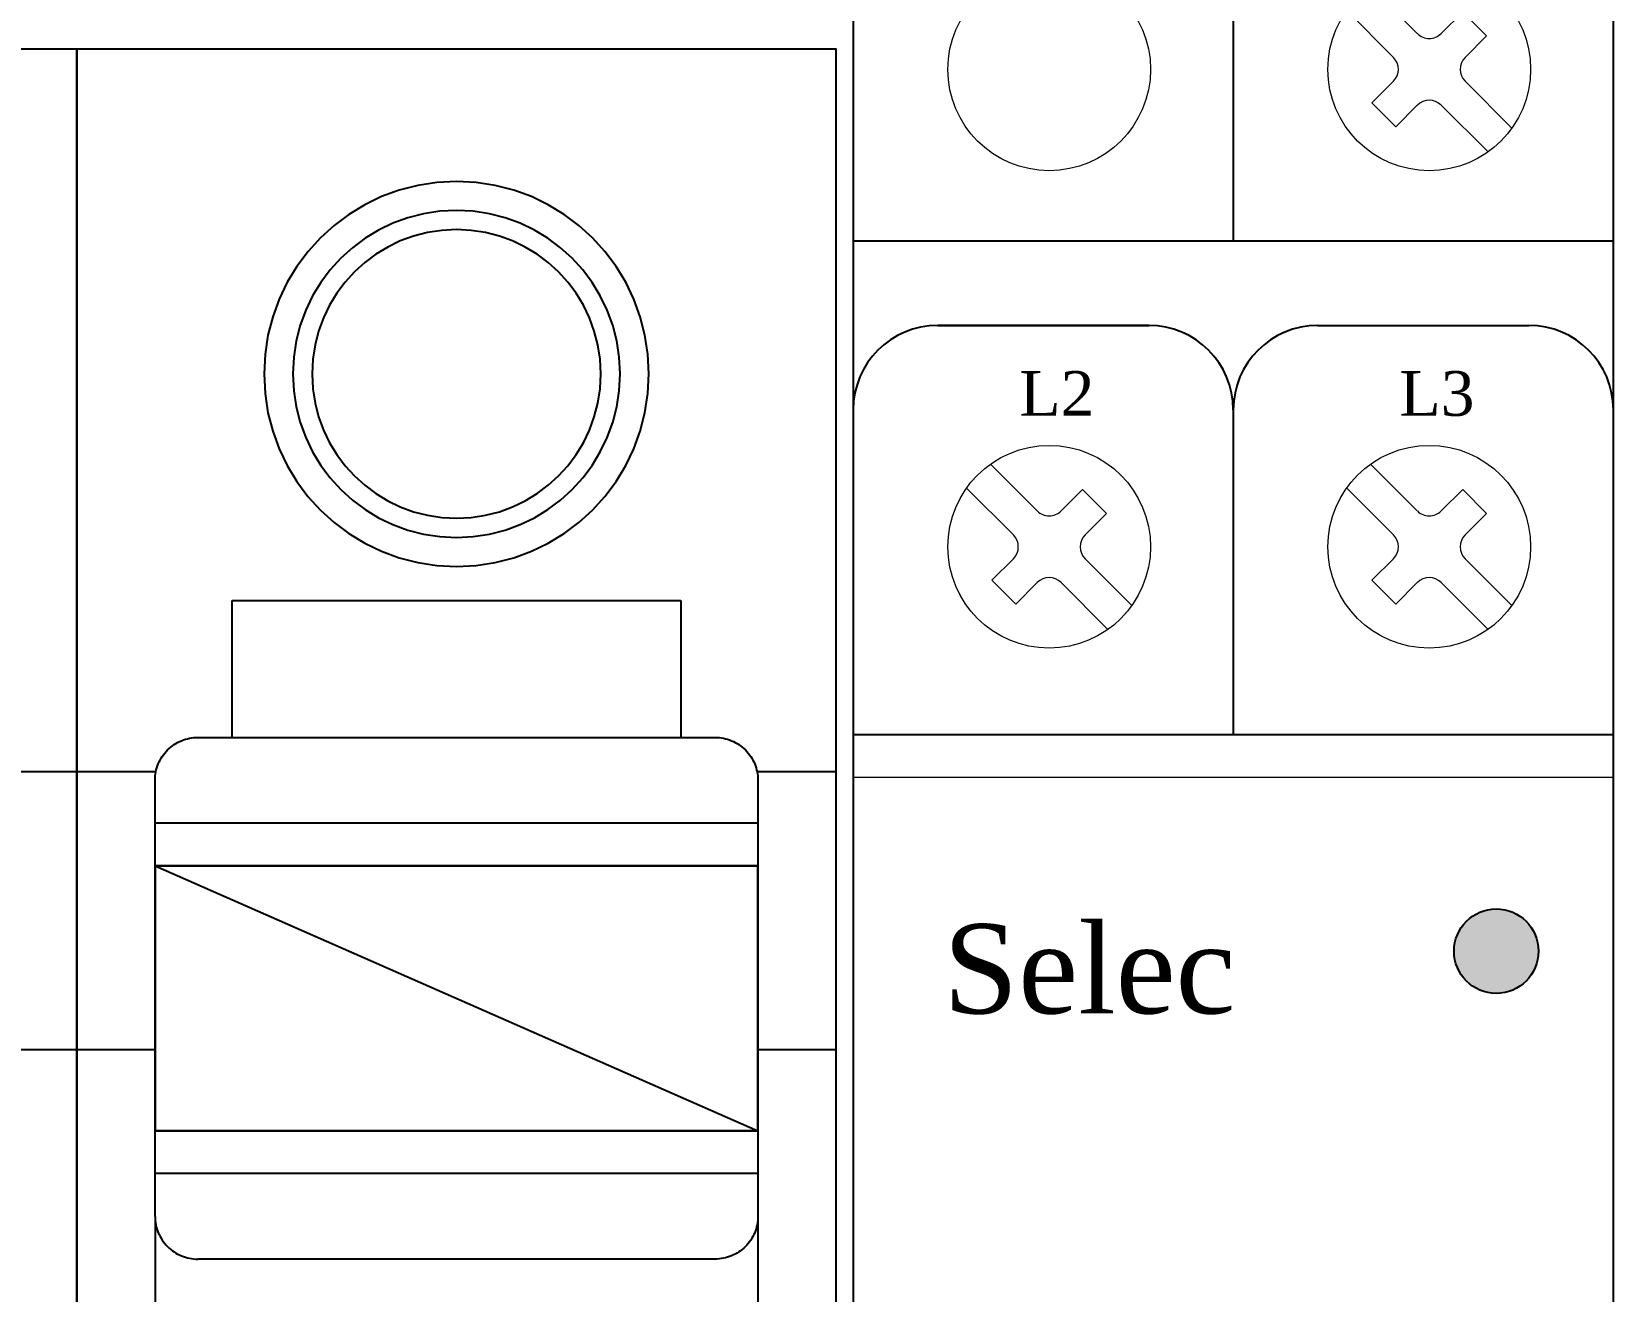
# Model space of a CAD drawing. Header units: millimetres. Extents: x -104279 to -34270, y 22549 to 46153.
# Drawn here: x -102933.73 to -102896.27, y 45372.19 to 45402.02 of the extents above; entities that cross this region are included whole.
import ezdxf

# ---------------------------------------------------------------- set-up
doc = ezdxf.new("R2010")
doc.units = ezdxf.units.MM
doc.header["$LTSCALE"] = 3
doc.layers.add('1-EMC-ACESS', color=4, linetype='Continuous')
doc.layers.add('hw_VTP', color=7, linetype='Continuous', lineweight=13)
doc.styles.add('Arial', font='arial.ttf')

# ---------------------------------------------------------------- blocks, each defined once
blk = doc.blocks.new('*U534')
h = blk.add_hatch(color=3)
edge = h.paths.add_edge_path()
edge.add_arc((6.227, 63.378), 1, 0, 360)
at = {"color": 40}
for p, q in [((0, 90), (0, 80.182)), ((-9, 80.195), (9, 80.195)), ((-7, 78.195), (-2, 78.195)), ((-2, 78.195), (-7, 78.195)), ((2, 78.195), (7, 78.195)), ((0, 76.195), (0, 68.5)), ((0, 76.195), (0, 68.5))]:
    blk.add_line(p, q, dxfattribs=at)
at = {"color": 2}
blk.add_line((-9, 76.195), (-9, 68.5), dxfattribs=at)
at = {"lineweight": 9}
blk.add_line((-9, 67.5), (9, 67.5), dxfattribs=at)
at = {"color": 40}
blk.add_lwpolyline([(9, 2), (9, 88, 0.414214), (7, 90), (-7, 90, 0.414214), (-9, 88), (-9, 2, 0.414214), (-7, 0), (7, 0, 0.414214)], format="xyb", close=True, dxfattribs=at)
at = {"color": 0}
blk.add_lwpolyline([(-9, 21.5), (9, 21.5), (9, 68.5), (-9, 68.5)], close=True, dxfattribs=at)
blk.add_circle((6.227, 63.378), 1, dxfattribs=at)
at = {"color": 40}
for centre, start, end in [((-7, 76.195), 90, 180), ((-2, 76.195), 0, 90), ((2, 76.195), 90, 180), ((7, 76.195), 0, 90)]:
    blk.add_arc(centre, 2, start, end, dxfattribs=at)
at = {"layer": 'hw_VTP'}
for p, q in [((4.358, 85.106), (3.251, 86.214)), ((3.793, 84.54), (2.685, 85.648)), ((4.924, 85.106), (5.433, 85.615)), ((5.999, 85.049), (5.433, 85.615)), ((5.49, 84.54), (5.999, 85.049)), ((3.284, 83.466), (3.793, 83.975)), ((6.597, 82.867), (5.49, 83.975)), ((3.849, 82.9), (3.284, 83.466)), ((3.849, 82.9), (4.358, 83.409)), ((6.032, 82.301), (4.924, 83.409)), ((-4.642, 73.801), (-5.749, 74.909)), ((4.358, 73.801), (3.251, 74.909)), ((-5.207, 73.236), (-6.315, 74.343)), ((-4.076, 73.801), (-3.567, 74.311)), ((-3.001, 73.745), (-3.567, 74.311)), ((3.793, 73.236), (2.685, 74.343)), ((4.924, 73.801), (5.433, 74.311)), ((5.999, 73.745), (5.433, 74.311)), ((-3.51, 73.236), (-3.001, 73.745)), ((5.49, 73.236), (5.999, 73.745)), ((-5.716, 72.161), (-5.207, 72.67)), ((-2.403, 71.562), (-3.51, 72.67)), ((3.284, 72.161), (3.793, 72.67)), ((6.597, 71.562), (5.49, 72.67)), ((-5.151, 71.595), (-5.716, 72.161)), ((-5.151, 71.595), (-4.642, 72.104)), ((-2.968, 70.997), (-4.076, 72.104)), ((3.849, 71.595), (3.284, 72.161)), ((3.849, 71.595), (4.358, 72.104)), ((6.032, 70.997), (4.924, 72.104))]:
    blk.add_line(p, q, dxfattribs=at)
for centre in [(-4.359, 84.258), (4.641, 84.258), (-4.359, 72.953), (4.641, 72.953)]:
    blk.add_circle(centre, 2.4, dxfattribs=at)
for centre, start, end in [((4.641, 85.389), 225, 315), ((3.51, 84.258), 315, 45), ((5.773, 84.258), 135, 225), ((4.641, 83.126), 45, 135), ((-4.359, 74.084), 225, 315), ((4.641, 74.084), 225, 315), ((-5.49, 72.953), 315, 45), ((-3.227, 72.953), 135, 225), ((3.51, 72.953), 315, 45), ((5.773, 72.953), 135, 225), ((-4.359, 71.822), 45, 135), ((4.641, 71.822), 45, 135)]:
    blk.add_arc(centre, 0.4, start, end, dxfattribs=at)
at = {"layer": '1-EMC-ACESS', "color": 1, "linetype": 'ByBlock', "lineweight": -2, "attachment_point": 2, "style": 'Arial'}
for s, insert, char_height, width in [('{\\fTimes New Roman|b0|i0|c0|p18;\\C7;L2}', (-4.176, 77.113), 1.0584, 16.21044), ('{\\fTimes New Roman|b0|i0|c0|p18;\\C7;L3}', (4.824, 77.113), 1.0584, 16.21044), ('{\\fTimes New Roman|b0|i0|c0|p18;\\C7;Selec}', (-3.409, 64.021), 2.1168, 32.42088)]:
    blk.add_mtext(s, dxfattribs=dict(at, insert=insert, char_height=char_height, width=width))
blk = doc.blocks.new('*U670')
for points in [[(-8.986, 0), (-8.986, 79.4816), (8.986, 79.4816), (8.986, 0), (-8.986, 0)], [(4.5563, 71.7865), (4.5563, 71.7865), (4.5327, 72.2525), (4.4637, 72.7049), (4.3513, 73.1416), (4.1982, 73.5601), (4.0062, 73.9585), (3.778, 74.3341), (3.5156, 74.6849), (3.2217, 75.0084), (2.898, 75.3026), (2.5473, 75.5649), (2.1716, 75.7931), (1.7734, 75.9849), (1.3547, 76.1382), (0.9182, 76.2504), (0.4657, 76.3194), (0, 76.3428), (0, 76.3428), (-0.466, 76.3194), (-0.9184, 76.2504), (-1.3551, 76.1382), (-1.7736, 75.9849), (-2.172, 75.7931), (-2.5476, 75.5649), (-2.8984, 75.3026), (-3.2218, 75.0084), (-3.516, 74.685), (-3.7783, 74.3342), (-4.0065, 73.9586), (-4.1983, 73.5602), (-4.3516, 73.1417), (-4.4638, 72.705), (-4.5329, 72.2526), (-4.5563, 71.7866), (-4.5563, 71.7866), (-4.5329, 71.3209), (-4.4639, 70.8684), (-4.3517, 70.4319), (-4.1984, 70.0132), (-4.0066, 69.615), (-3.7784, 69.2393), (-3.5161, 68.8886), (-3.2219, 68.5649), (-2.8984, 68.271), (-2.5476, 68.0086), (-2.172, 67.7804), (-1.7736, 67.5884), (-1.3551, 67.4353), (-0.9184, 67.3229), (-0.466, 67.2539), (0, 67.2303), (0, 67.2303), (0.4657, 67.2539), (0.9181, 67.3229), (1.3547, 67.4353), (1.7734, 67.5884), (2.1716, 67.7804), (2.5473, 68.0086), (2.898, 68.2709), (3.2217, 68.5648), (3.5156, 68.8885), (3.778, 69.2392), (4.0062, 69.6149), (4.1982, 70.0131), (4.3513, 70.4318), (4.4637, 70.8683), (4.5327, 71.3208), (4.5563, 71.7865)], [(3.8728, 71.7865), (3.8728, 71.7865), (3.8527, 72.1826), (3.7941, 72.5671), (3.6986, 72.9383), (3.5684, 73.2941), (3.4052, 73.6328), (3.2113, 73.952), (2.9883, 74.2502), (2.7384, 74.5251), (2.4633, 74.7751), (2.1651, 74.998), (1.8458, 75.1921), (1.5074, 75.3551), (1.1515, 75.4854), (0.7804, 75.5808), (0.3958, 75.6395), (0, 75.6594), (0, 75.6594), (-0.3961, 75.6395), (-0.7806, 75.5808), (-1.1518, 75.4854), (-1.5076, 75.3551), (-1.8463, 75.1921), (-2.1655, 74.998), (-2.4637, 74.7751), (-2.7386, 74.5251), (-2.9886, 74.2502), (-3.2115, 73.952), (-3.4056, 73.6328), (-3.5686, 73.2941), (-3.6989, 72.9383), (-3.7943, 72.5671), (-3.8529, 72.1826), (-3.8728, 71.7865), (-3.8728, 71.7865), (-3.8529, 71.3907), (-3.7943, 71.0061), (-3.6989, 70.635), (-3.5686, 70.2791), (-3.4056, 69.9407), (-3.2115, 69.6214), (-2.9886, 69.3232), (-2.7386, 69.0481), (-2.4637, 68.7982), (-2.1655, 68.5752), (-1.8463, 68.3813), (-1.5076, 68.2181), (-1.1518, 68.0879), (-0.7806, 67.9924), (-0.3961, 67.9338), (0, 67.9137), (0, 67.9137), (0.3958, 67.9338), (0.7804, 67.9924), (1.1515, 68.0879), (1.5074, 68.2181), (1.8458, 68.3813), (2.1651, 68.5752), (2.4633, 68.7982), (2.7384, 69.0481), (2.9883, 69.3232), (3.2113, 69.6214), (3.4052, 69.9407), (3.5684, 70.2791), (3.6986, 70.635), (3.7941, 71.0061), (3.8527, 71.3907), (3.8728, 71.7865)], [(3.4172, 71.7865), (3.4172, 71.7865), (3.3995, 72.1361), (3.3476, 72.4754), (3.2633, 72.8029), (3.1486, 73.1168), (3.0046, 73.4156), (2.8335, 73.6973), (2.6368, 73.9604), (2.4163, 74.2029), (2.1736, 74.4236), (1.9105, 74.6202), (1.6286, 74.7914), (1.33, 74.9352), (1.016, 75.0502), (0.6886, 75.1343), (0.3493, 75.1862), (0, 75.2037), (0, 75.2037), (-0.3496, 75.1862), (-0.6889, 75.1343), (-1.0164, 75.0502), (-1.3303, 74.9352), (-1.6291, 74.7914), (-1.9108, 74.6202), (-2.1739, 74.4236), (-2.4164, 74.2029), (-2.6371, 73.9604), (-2.8337, 73.6973), (-3.0049, 73.4156), (-3.1487, 73.1168), (-3.2637, 72.8029), (-3.3478, 72.4754), (-3.3997, 72.1361), (-3.4172, 71.7865), (-3.4172, 71.7865), (-3.3997, 71.4372), (-3.3478, 71.0979), (-3.2637, 70.7705), (-3.1487, 70.4565), (-3.0049, 70.1579), (-2.8337, 69.8761), (-2.6371, 69.613), (-2.4164, 69.3703), (-2.1739, 69.1498), (-1.9108, 68.9531), (-1.6291, 68.782), (-1.3303, 68.638), (-1.0164, 68.5233), (-0.6889, 68.439), (-0.3496, 68.3871), (0, 68.3694), (0, 68.3694), (0.3493, 68.3871), (0.6886, 68.439), (1.016, 68.5233), (1.33, 68.638), (1.6286, 68.782), (1.9105, 68.9531), (2.1736, 69.1498), (2.4163, 69.3703), (2.6368, 69.613), (2.8335, 69.8761), (3.0046, 70.1579), (3.1486, 70.4565), (3.2633, 70.7705), (3.3476, 71.0979), (3.3995, 71.4372), (3.4172, 71.7865)], [(-5.3156, 63.1802), (-5.3156, 66.4202)], [(-5.3156, 66.4202), (5.3157, 66.4202)], [(5.3157, 66.4202), (5.3157, 63.1802)], [(-7.1381, 60.1427), (-7.1381, 62.1677), (-7.1381, 62.1677), (-7.1369, 62.2181), (-7.1333, 62.268), (-7.1273, 62.3175), (-7.1186, 62.3663), (-7.1078, 62.4148), (-7.0945, 62.4624), (-7.079, 62.5093), (-7.0611, 62.5553), (-7.0412, 62.6006), (-7.019, 62.6447), (-6.9947, 62.6879), (-6.9681, 62.7296), (-6.9397, 62.7703), (-6.909, 62.8096), (-6.8764, 62.8475), (-6.8416, 62.8837), (-6.8416, 62.8837), (-6.8054, 62.9185), (-6.7675, 62.9511), (-6.7282, 62.9818), (-6.6875, 63.0102), (-6.6458, 63.0368), (-6.6026, 63.0611), (-6.5585, 63.0833), (-6.5132, 63.1032), (-6.4672, 63.1211), (-6.4203, 63.1366), (-6.3727, 63.1499), (-6.3242, 63.1607), (-6.2754, 63.1694), (-6.2259, 63.1754), (-6.176, 63.179), (-6.1256, 63.1802), (-5.3156, 63.1802), (5.3157, 63.1802), (6.1257, 63.1802), (6.1257, 63.1802), (6.1758, 63.179), (6.2257, 63.1754), (6.2751, 63.1694), (6.324, 63.1607), (6.3722, 63.1499), (6.4199, 63.1366), (6.4668, 63.1211), (6.513, 63.1032), (6.5581, 63.0833), (6.6022, 63.0611), (6.6452, 63.0368), (6.6872, 63.0102), (6.7277, 62.9818), (6.7672, 62.9511), (6.8051, 62.9185), (6.8416, 62.8837), (6.8416, 62.8837), (6.8761, 62.8475), (6.9087, 62.8096), (6.9392, 62.7703), (6.9679, 62.7296), (6.9943, 62.6879), (7.0187, 62.6447), (7.0409, 62.6006), (7.061, 62.5553), (7.0787, 62.5093), (7.0943, 62.4624), (7.1075, 62.4148), (7.1185, 62.3663), (7.1269, 62.3175), (7.1332, 62.268), (7.1368, 62.2181), (7.1382, 62.1677), (7.1382, 60.1427)], [(-8.986, 62.3702), (-7.1177, 62.3702)], [(7.1177, 62.3702), (8.986, 62.3702)], [(-7.1381, 61.1552), (7.1382, 61.1552)], [(-7.1381, 60.1427), (7.1382, 60.1427)], [(-7.1381, 53.8652), (-7.1381, 60.1427)], [(7.1382, 60.1427), (7.1382, 53.8652)], [(-8.986, 55.789), (-7.1177, 55.789)], [(7.1177, 55.789), (8.986, 55.789)], [(-7.1381, 51.8402), (-7.1381, 53.8652)], [(7.1382, 53.8652), (-7.1381, 53.8652)], [(7.1382, 53.8652), (7.1382, 51.8402), (7.1382, 51.8402), (7.1368, 51.7901), (7.1332, 51.7402), (7.1269, 51.6908), (7.1185, 51.6419), (7.1075, 51.5937), (7.0943, 51.546), (7.0787, 51.4991), (7.061, 51.4528), (7.0409, 51.4077), (7.0187, 51.3636), (6.9943, 51.3206), (6.9679, 51.2786), (6.9392, 51.2381), (6.9087, 51.1986), (6.8761, 51.1607), (6.8416, 51.1242), (6.8416, 51.1242), (6.8051, 51.0897), (6.7672, 51.0571), (6.7277, 51.0266), (6.6872, 50.9979), (6.6452, 50.9715), (6.6022, 50.9471), (6.5581, 50.9249), (6.513, 50.9048), (6.4668, 50.8871), (6.4199, 50.8716), (6.3722, 50.8584), (6.324, 50.8474), (6.2751, 50.839), (6.2257, 50.8327), (6.1758, 50.8291), (6.1257, 50.8277), (-6.1256, 50.8277)], [(7.1382, 52.8527), (-7.1381, 52.8527)], [(-7.1381, 51.8402), (-7.1381, 51.8402), (-7.1369, 51.7901), (-7.1333, 51.7402), (-7.1273, 51.6908), (-7.1186, 51.6419), (-7.1078, 51.5937), (-7.0945, 51.546), (-7.079, 51.4991), (-7.0611, 51.4528), (-7.0412, 51.4077), (-7.019, 51.3636), (-6.9947, 51.3206), (-6.9681, 51.2786), (-6.9397, 51.2381), (-6.909, 51.1986), (-6.8764, 51.1607), (-6.8416, 51.1242), (-6.8416, 51.1242), (-6.8054, 51.0897), (-6.7675, 51.0571), (-6.7282, 51.0266), (-6.6875, 50.9979), (-6.6458, 50.9715), (-6.6026, 50.9471), (-6.5585, 50.9249), (-6.5132, 50.9048), (-6.4672, 50.8871), (-6.4203, 50.8716), (-6.3727, 50.8584), (-6.3242, 50.8474), (-6.2754, 50.839), (-6.2259, 50.8327), (-6.176, 50.8291), (-6.1256, 50.8277)], [(-7.1381, 51.8402), (-7.1381, 20.4526)], [(7.1382, 51.8402), (7.1382, 20.4526)]]:
    blk.add_lwpolyline(points)
at = {"color": 144}
for points in [[(-7.1381, 60.1427), (7.1382, 60.1427)], [(-7.1381, 60.1427), (-7.1381, 60.1427)], [(-7.1381, 60.1427), (7.1382, 53.8652)], [(7.1382, 53.8652), (-7.1381, 53.8652), (-7.1381, 60.1427)], [(-7.1381, 60.1427), (7.1382, 53.8652)], [(7.1382, 53.8652), (7.1382, 60.1427), (-7.1381, 60.1427)], [(-7.1381, 60.1427), (7.1382, 60.1427)], [(-7.1381, 60.1427), (-7.1381, 53.8652)], [(7.1382, 60.1427), (7.1382, 53.8652)], [(-7.1381, 53.8652), (7.1382, 53.8652)], [(-7.1381, 53.8652), (-7.1381, 53.8652)], [(-7.1381, 53.8652), (7.1382, 53.8652)]]:
    blk.add_lwpolyline(points, dxfattribs=at)

msp = doc.modelspace()

# ---------------------------------------------------------------- block references
for name, p in [('*U534', (-102905.272, 45316.87)), ('*U670', (-102941.638, 45322.129)), ('*U670', (-102923.666, 45322.129))]:
    msp.add_blockref(name, p)

doc.saveas('drawing.dxf')
